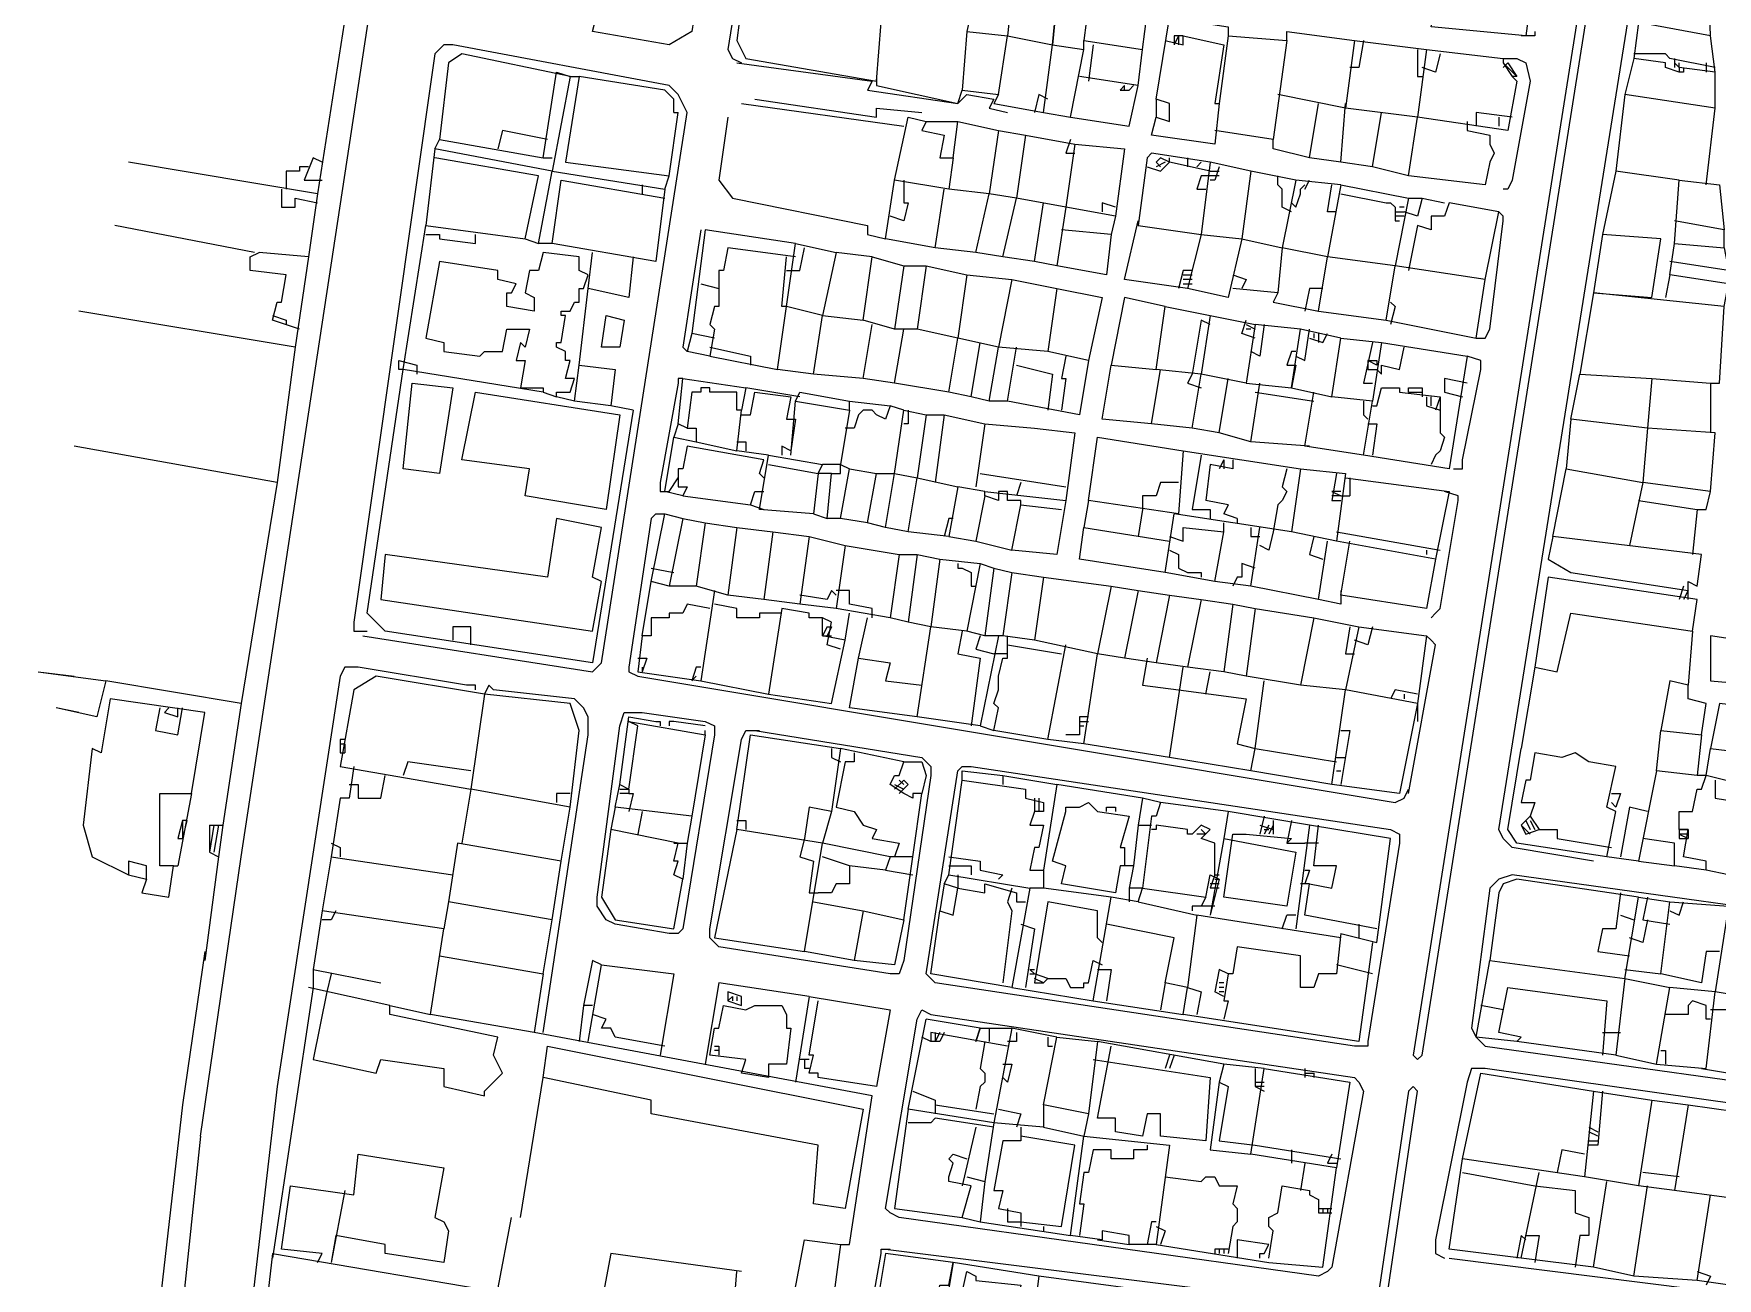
# Model space of a CAD drawing. Extents: x 636135 to 636995, y 811025 to 813508.
# Drawn here: x 636226 to 636599.5, y 812630.5 to 812906.5 of the extents above; entities that cross this region are included whole.
import ezdxf

# ---------------------------------------------------------------- set-up
doc = ezdxf.new("R2010")
doc.units = 0
for name, color, linetype in [('BLOCK', 7, 'CONTINUOUS'), ('BUILD', 3, 'CONTINUOUS'), ('ROADFAC', 4, 'CONTINUOUS')]:
    doc.layers.add(name, color=color, linetype=linetype)

msp = doc.modelspace()

# ---------------------------------------------------------------- linework, layer by layer
at = {"layer": 'BLOCK'}
for points in [[(636551, 812730), (636587, 812955)], [(636383, 812922), (636380, 812903)], [(636559, 812907), (636559, 812906), (636556, 812906)], [(636315, 812902), (636297, 812776)], [(636319, 812904), (636317, 812904), (636315, 812902)], [(636367, 812895), (636319, 812904)], [(636380, 812903), (636381, 812901), (636383, 812900)], [(636552, 812901), (636555, 812901)], [(636555, 812901), (636557, 812900), (636558, 812896)], [(636382, 812900), (636412, 812896), (636411, 812894), (636431, 812891)], [(636371, 812889), (636369, 812893), (636367, 812895)], [(636431, 812891), (636431, 812891), (636433, 812893)], [(636433, 812893), (636439, 812892), (636438, 812890), (636442, 812889)], [(636558, 812896), (636554, 812874)], [(636386, 812892), (636413, 812888), (636413, 812890), (636423, 812889)], [(636352, 812767), (636371, 812889)], [(636554, 812874), (636553, 812872), (636552, 812872)], [(636552, 812865), (636552, 812866), (636551, 812867)], [(636374, 812863), (636370, 812837)], [(636549, 812841), (636552, 812865)], [(636546, 812839), (636548, 812839), (636549, 812841)], [(636370, 812837), (636370, 812837), (636371, 812836)], [(636547, 812832), (636547, 812834), (636544, 812835)], [(636370, 812830), (636369, 812830), (636369, 812829)], [(636543, 812812), (636547, 812832)], [(636369, 812829), (636365, 812807)], [(636541, 812810), (636543, 812810), (636543, 812812)], [(636365, 812807), (636365, 812805), (636367, 812805)], [(636367, 812805), (636369, 812808)], [(636542, 812803), (636542, 812804), (636539, 812805)], [(636363, 812799), (636364, 812800), (636366, 812800)], [(636538, 812779), (636542, 812803)], [(636363, 812799), (636358, 812766)], [(636536, 812777), (636537, 812778), (636538, 812779)], [(636297, 812776), (636297, 812774), (636300, 812774)], [(636299, 812773), (636350, 812765)], [(636531, 812738), (636537, 812771)], [(636537, 812771), (636536, 812772), (636535, 812773)], [(636298, 812766), (636295, 812766), (636294, 812764)], [(636322, 812762), (636298, 812766)], [(636350, 812765), (636351, 812766), (636352, 812767)], [(636358, 812766), (636358, 812765), (636360, 812764)], [(636294, 812764), (636280, 812673), (636267, 812561)], [(636360, 812764), (636528, 812736)], [(636324, 812761), (636324, 812762), (636322, 812762)], [(636328, 812761), (636327, 812762), (636326, 812760)], [(636346, 812759), (636328, 812761)], [(636348, 812757), (636347, 812758), (636346, 812759)], [(636349, 812755), (636348, 812757)], [(636349, 812751), (636349, 812753), (636349, 812755)], [(636356, 812753), (636357, 812756), (636361, 812756)], [(636361, 812756), (636375, 812754)], [(636339, 812685), (636349, 812751)], [(636351, 812715), (636356, 812753)], [(636377, 812751), (636370, 812708)], [(636375, 812754), (636377, 812753), (636377, 812751)], [(636383, 812750), (636384, 812752), (636387, 812752)], [(636386, 812752), (636423, 812746)], [(636376, 812708), (636383, 812750)], [(636423, 812746), (636425, 812744), (636425, 812742)], [(636431, 812743), (636432, 812744), (636434, 812744)], [(636434, 812744), (636527, 812730)], [(636425, 812742), (636419, 812701)], [(636424, 812698), (636431, 812743)], [(636528, 812736), (636530, 812737), (636531, 812739)], [(636527, 812730), (636529, 812729), (636529, 812727)], [(636554, 812726), (636552, 812728), (636551, 812730)], [(636529, 812727), (636522, 812683)], [(636572, 812723), (636554, 812726)], [(636554, 812720), (636551, 812719), (636549, 812717)], [(636640, 812708), (636554, 812720)], [(636351, 812713), (636351, 812714), (636351, 812715)], [(636549, 812717), (636545, 812686)], [(636353, 812710), (636351, 812713)], [(636355, 812709), (636355, 812709), (636353, 812710)], [(636367, 812707), (636355, 812709)], [(636370, 812708), (636369, 812707), (636367, 812707)], [(636378, 812704), (636376, 812706), (636376, 812708)], [(636416, 812698), (636378, 812704)], [(636419, 812701), (636418, 812698), (636416, 812698)], [(636426, 812696), (636425, 812697), (636424, 812698)], [(636519, 812682), (636426, 812696)], [(636415, 812646), (636422, 812688)], [(636422, 812688), (636423, 812690), (636425, 812689)], [(636425, 812689), (636519, 812675)], [(636545, 812686), (636546, 812684), (636548, 812682)], [(636522, 812683), (636522, 812682), (636519, 812682)], [(636548, 812682), (636634, 812670)], [(636548, 812677), (636545, 812677), (636544, 812674)], [(636633, 812665), (636548, 812677)], [(636519, 812675), (636520, 812674), (636521, 812672)], [(636544, 812674), (636537, 812639)], [(636521, 812672), (636514, 812633)], [(636418, 812644), (636416, 812645), (636415, 812646)], [(636511, 812631), (636418, 812644)], [(636537, 812639), (636537, 812636), (636539, 812635)], [(636406, 812591), (636414, 812636)], [(636414, 812636), (636414, 812637), (636416, 812637)], [(636415, 812637), (636511, 812625)], [(636514, 812633), (636513, 812632), (636511, 812631)], [(636540, 812635), (636627, 812624)]]:
    msp.add_lwpolyline(points, dxfattribs=at)
at = {"layer": 'BUILD'}
for points in [[(636598, 812906), (636597, 812934), (636595, 812934), (636595, 812935), (636593, 812935), (636593, 812936), (636592, 812937), (636591, 812939), (636589, 812939), (636589, 812937), (636588, 812935), (636587, 812935), (636582, 812909)], [(636375, 812926), (636372, 812907), (636367, 812904), (636350, 812907), (636351, 812911), (636350, 812911), (636353, 812929)], [(636539, 812924), (636559, 812921), (636557, 812906), (636536, 812908), (636539, 812924)], [(636296, 812916), (636289, 812871), (636247, 812878)], [(636443, 812915), (636435, 812916), (636433, 812907), (636442, 812906)], [(636383, 812913), (636382, 812905), (636384, 812901), (636413, 812896), (636414, 812909)], [(636452, 812904), (636453, 812914), (636443, 812915), (636442, 812906), (636452, 812904)], [(636460, 812913), (636453, 812914), (636452, 812904), (636459, 812903), (636459, 812905)], [(636473, 812911), (636460, 812913), (636459, 812905), (636472, 812903), (636473, 812911)], [(636475, 812892), (636478, 812910)], [(636478, 812910), (636491, 812908), (636491, 812906)], [(636599, 812898), (636598, 812906), (636582, 812909), (636581, 812901)], [(636433, 812907), (636432, 812894), (636440, 812893), (636442, 812906)], [(636477, 812905), (636481, 812904), (636481, 812906), (636490, 812904), (636488, 812891), (636489, 812891), (636488, 812882), (636474, 812884), (636475, 812888), (636478, 812887), (636478, 812891), (636475, 812892)], [(636481, 812906), (636479, 812906), (636479, 812904)], [(636480, 812906), (636479, 812904)], [(636480, 812906), (636480, 812904)], [(636491, 812906), (636504, 812905), (636501, 812883), (636488, 812885)], [(636491, 812906), (636489, 812891)], [(636504, 812905), (636504, 812907), (636519, 812905), (636517, 812890), (636502, 812893)], [(636519, 812905), (636535, 812903), (636533, 812888), (636517, 812890)], [(636521, 812905), (636520, 812899), (636518, 812899)], [(636345, 812897), (636321, 812902), (636318, 812900), (636316, 812883), (636339, 812879), (636342, 812898)], [(636440, 812893), (636439, 812891), (636450, 812889), (636452, 812904)], [(636450, 812889), (636456, 812888), (636459, 812903)], [(636461, 812904), (636460, 812896)], [(636471, 812895), (636472, 812903)], [(636535, 812903), (636552, 812901), (636552, 812900), (636554, 812897), (636555, 812896), (636553, 812885), (636533, 812888)], [(636533, 812903), (636533, 812897), (636534, 812897)], [(636538, 812902), (636537, 812898), (636534, 812899)], [(636599, 812890), (636599, 812898), (636591, 812899), (636591, 812898), (636588, 812899), (636588, 812900), (636581, 812901), (636579, 812893)], [(636599, 812899), (636589, 812901), (636588, 812902), (636581, 812902)], [(636590, 812901), (636590, 812900), (636591, 812899), (636591, 812900)], [(636590, 812901), (636590, 812899)], [(636342, 812898), (636345, 812897), (636341, 812876), (636315, 812881), (636316, 812883)], [(636366, 812894), (636347, 812897), (636344, 812878), (636367, 812875), (636369, 812889)], [(636345, 812897), (636347, 812897)], [(636413, 812897), (636413, 812895), (636431, 812891), (636432, 812894)], [(636456, 812888), (636469, 812886), (636471, 812895), (636458, 812897)], [(636552, 812899), (636553, 812900), (636555, 812897), (636554, 812897)], [(636552, 812900), (636555, 812897)], [(636592, 812899), (636592, 812898), (636591, 812898)], [(636591, 812899), (636591, 812898)], [(636597, 812900), (636597, 812898)], [(636368, 812889), (636368, 812892), (636366, 812894)], [(636451, 812892), (636449, 812893), (636448, 812889)], [(636468, 812895), (636467, 812894), (636469, 812894), (636470, 812895)], [(636468, 812894), (636468, 812895)], [(636597, 812873), (636599, 812890), (636579, 812893), (636577, 812876)], [(636383, 812891), (636419, 812886)], [(636475, 812892), (636475, 812888)], [(636516, 812878), (636509, 812879), (636511, 812891)], [(636523, 812877), (636516, 812878), (636517, 812891)], [(636368, 812889), (636369, 812889)], [(636380, 812888), (636378, 812874), (636381, 812870), (636411, 812864), (636411, 812862), (636415, 812861)], [(636429, 812872), (636417, 812874), (636420, 812888), (636424, 812887), (636423, 812885), (636428, 812884), (636427, 812879), (636430, 812879), (636429, 812872)], [(636424, 812887), (636431, 812887)], [(636430, 812879), (636431, 812887), (636440, 812885), (636438, 812871), (636429, 812872)], [(636531, 812875), (636523, 812877), (636525, 812889)], [(636549, 812878), (636548, 812873), (636531, 812875), (636533, 812888)], [(636544, 812887), (636544, 812885), (636549, 812884), (636549, 812882)], [(636554, 812888), (636546, 812889), (636546, 812886)], [(636551, 812888), (636551, 812886)], [(636340, 812883), (636330, 812885), (636329, 812881)], [(636440, 812885), (636446, 812884), (636444, 812870), (636438, 812871)], [(636446, 812884), (636457, 812882), (636455, 812868), (636444, 812870)], [(636456, 812883), (636455, 812880), (636457, 812880)], [(636457, 812882), (636468, 812881), (636466, 812866), (636455, 812868)], [(636509, 812879), (636501, 812881), (636501, 812883)], [(636549, 812882), (636550, 812880), (636549, 812878)], [(636290, 812878), (636288, 812879), (636286, 812874), (636290, 812874)], [(636315, 812881), (636313, 812864), (636335, 812861), (636338, 812875), (636315, 812879)], [(636339, 812879), (636341, 812879)], [(636487, 812878), (636474, 812880), (636473, 812879), (636471, 812864)], [(636473, 812877), (636476, 812876), (636478, 812878), (636476, 812879), (636475, 812878), (636476, 812877)], [(636477, 812878), (636475, 812877)], [(636487, 812876), (636478, 812878), (636478, 812879)], [(636482, 812879), (636482, 812877)], [(636485, 812878), (636484, 812877)], [(636496, 812876), (636487, 812878), (636485, 812862)], [(636287, 812877), (636285, 812877), (636285, 812876), (636282, 812876), (636282, 812872)], [(636338, 812860), (636341, 812876)], [(636341, 812876), (636366, 812872), (636367, 812875)], [(636487, 812875), (636485, 812875), (636484, 812872), (636486, 812872)], [(636489, 812877), (636488, 812874), (636487, 812874)], [(636487, 812876), (636489, 812876)], [(636489, 812875), (636487, 812875)], [(636506, 812874), (636496, 812876), (636494, 812861)], [(636505, 812867), (636503, 812868), (636503, 812872), (636502, 812873), (636502, 812875)], [(636590, 812860), (636591, 812874), (636577, 812876), (636574, 812862)], [(636281, 812872), (636281, 812868), (636284, 812868), (636284, 812870), (636289, 812869)], [(636289, 812871), (636287, 812857)], [(636366, 812872), (636364, 812856), (636341, 812860), (636343, 812874), (636366, 812870)], [(636361, 812873), (636361, 812871)], [(636426, 812859), (636415, 812861), (636417, 812874)], [(636419, 812874), (636419, 812869), (636420, 812869), (636419, 812865), (636416, 812866)], [(636435, 812858), (636426, 812859), (636428, 812872)], [(636441, 812857), (636435, 812858), (636438, 812871)], [(636516, 812873), (636506, 812874), (636503, 812859)], [(636505, 812869), (636506, 812868), (636507, 812871)], [(636507, 812871), (636507, 812872), (636508, 812873)], [(636508, 812872), (636509, 812874)], [(636515, 812867), (636513, 812867), (636514, 812873)], [(636516, 812873), (636513, 812857)], [(636516, 812873), (636531, 812870)], [(636516, 812871), (636526, 812869)], [(636591, 812874), (636600, 812873), (636601, 812863)], [(636448, 812856), (636441, 812857), (636444, 812870)], [(636455, 812868), (636453, 812855), (636448, 812856), (636450, 812869)], [(636466, 812868), (636463, 812869), (636463, 812867)], [(636526, 812869), (636527, 812869), (636528, 812868)], [(636531, 812870), (636528, 812855)], [(636528, 812868), (636528, 812865), (636529, 812865)], [(636528, 812867), (636530, 812867)], [(636530, 812868), (636529, 812868)], [(636531, 812870), (636534, 812870), (636533, 812866), (636530, 812867)], [(636548, 812852), (636551, 812867), (636540, 812869), (636539, 812866), (636536, 812866), (636536, 812863), (636533, 812864), (636531, 812854)], [(636534, 812870), (636539, 812869)], [(636275, 812858), (636244, 812864)], [(636339, 812827), (636308, 812832), (636313, 812864)], [(636395, 812860), (636375, 812863), (636372, 812840)], [(636466, 812866), (636465, 812862), (636454, 812863)], [(636471, 812864), (636485, 812862), (636482, 812850), (636468, 812852), (636471, 812865)], [(636530, 812866), (636528, 812866)], [(636601, 812859), (636601, 812863), (636590, 812865)], [(636313, 812862), (636316, 812862), (636316, 812861), (636324, 812860), (636324, 812862)], [(636335, 812861), (636338, 812860)], [(636341, 812860), (636338, 812860)], [(636395, 812860), (636404, 812858), (636401, 812844), (636393, 812846), (636395, 812860)], [(636465, 812862), (636464, 812853), (636453, 812855)], [(636485, 812862), (636494, 812861), (636491, 812848), (636482, 812850)], [(636494, 812861), (636503, 812859)], [(636587, 812861), (636574, 812862), (636572, 812849), (636585, 812848), (636587, 812861)], [(636589, 812853), (636590, 812860), (636601, 812859), (636602, 812854), (636589, 812856)], [(636287, 812857), (636284, 812837), (636236, 812845)], [(636274, 812854), (636274, 812857), (636276, 812858)], [(636287, 812857), (636276, 812858)], [(636342, 812826), (636342, 812827), (636345, 812827), (636346, 812830), (636344, 812830), (636345, 812834), (636344, 812834), (636344, 812836), (636342, 812837), (636342, 812838), (636343, 812838), (636344, 812844), (636343, 812844), (636343, 812845), (636345, 812845), (636346, 812847), (636347, 812847), (636347, 812850), (636348, 812850), (636349, 812853), (636347, 812854), (636347, 812857), (636339, 812858), (636338, 812854), (636336, 812854), (636335, 812849), (636337, 812848), (636337, 812845), (636331, 812846), (636331, 812849), (636332, 812849), (636333, 812851), (636329, 812852), (636329, 812854), (636316, 812856), (636313, 812839), (636317, 812838), (636317, 812836), (636325, 812835), (636326, 812836), (636330, 812836), (636331, 812841), (636336, 812841), (636335, 812837), (636334, 812838), (636333, 812834), (636335, 812834), (636334, 812828), (636339, 812828), (636339, 812827), (636342, 812826)], [(636359, 812857), (636358, 812848), (636349, 812850), (636350, 812858)], [(636395, 812857), (636380, 812859), (636379, 812854), (636378, 812854), (636378, 812850), (636378, 812849), (636378, 812846), (636377, 812846), (636376, 812842), (636377, 812841), (636376, 812835), (636391, 812832), (636393, 812846), (636392, 812846), (636393, 812857)], [(636394, 812854), (636396, 812854), (636397, 812859)], [(636401, 812844), (636410, 812843), (636412, 812857), (636404, 812858)], [(636412, 812857), (636419, 812855), (636417, 812841), (636410, 812843)], [(636503, 812859), (636502, 812849), (636492, 812850)], [(636502, 812849), (636501, 812847), (636511, 812845), (636513, 812857), (636503, 812859)], [(636511, 812845), (636526, 812843), (636528, 812855), (636513, 812857)], [(636285, 812841), (636279, 812843), (636280, 812847), (636281, 812847), (636282, 812853), (636274, 812854)], [(636393, 812854), (636394, 812854)], [(636419, 812855), (636424, 812855), (636422, 812841), (636417, 812841)], [(636424, 812855), (636433, 812853), (636431, 812839), (636422, 812841)], [(636433, 812853), (636443, 812852), (636440, 812837), (636431, 812839)], [(636443, 812852), (636453, 812850), (636451, 812836), (636440, 812837)], [(636483, 812854), (636481, 812854), (636480, 812850)], [(636481, 812853), (636483, 812853)], [(636483, 812852), (636481, 812852)], [(636492, 812853), (636495, 812852), (636494, 812850)], [(636526, 812843), (636546, 812839), (636548, 812852), (636528, 812855)], [(636601, 812846), (636602, 812851), (636589, 812853), (636588, 812848)], [(636347, 812833), (636349, 812850)], [(636374, 812851), (636378, 812850)], [(636453, 812850), (636463, 812848), (636460, 812834), (636451, 812836)], [(636481, 812851), (636483, 812851)], [(636512, 812850), (636509, 812850), (636508, 812845)], [(636598, 812829), (636600, 812829), (636601, 812846), (636572, 812849), (636569, 812831)], [(636477, 812846), (636468, 812848), (636465, 812833), (636475, 812832), (636477, 812846)], [(636477, 812846), (636487, 812844), (636485, 812831), (636475, 812832)], [(636527, 812847), (636528, 812846), (636527, 812842)], [(636279, 812844), (636282, 812843), (636282, 812842)], [(636353, 812844), (636357, 812843), (636356, 812837), (636352, 812837), (636353, 812844)], [(636410, 812830), (636399, 812831), (636401, 812844)], [(636417, 812829), (636410, 812830), (636412, 812842)], [(636429, 812827), (636417, 812829), (636419, 812841)], [(636487, 812842), (636485, 812843), (636483, 812831)], [(636487, 812844), (636497, 812842), (636495, 812829), (636485, 812831)], [(636497, 812839), (636494, 812840), (636495, 812843)], [(636495, 812829), (636505, 812828), (636507, 812841), (636497, 812842)], [(636495, 812842), (636497, 812841)], [(636496, 812841), (636495, 812841)], [(636499, 812842), (636498, 812835), (636496, 812836)], [(636506, 812833), (636505, 812828), (636514, 812826), (636516, 812839), (636507, 812841)], [(636506, 812835), (636508, 812834), (636509, 812841)], [(636284, 812837), (636280, 812807), (636235, 812815)], [(636372, 812840), (636371, 812836)], [(636377, 812839), (636372, 812840)], [(636376, 812837), (636385, 812835), (636385, 812833)], [(636434, 812826), (636429, 812827), (636431, 812839)], [(636438, 812825), (636434, 812826), (636436, 812838)], [(636442, 812825), (636438, 812825), (636440, 812837)], [(636460, 812834), (636458, 812822), (636442, 812825), (636444, 812837)], [(636509, 812839), (636512, 812838), (636513, 812840)], [(636510, 812840), (636510, 812839)], [(636511, 812840), (636511, 812838)], [(636516, 812839), (636525, 812838), (636523, 812825), (636514, 812826)], [(636525, 812838), (636544, 812835), (636540, 812810), (636521, 812813), (636523, 812825)], [(636523, 812838), (636521, 812829), (636523, 812829)], [(636524, 812832), (636525, 812831), (636525, 812833), (636529, 812832), (636530, 812837)], [(636308, 812832), (636307, 812832), (636307, 812834), (636311, 812833), (636311, 812831)], [(636376, 812835), (636371, 812836)], [(636455, 812835), (636454, 812830), (636455, 812830), (636454, 812823)], [(636506, 812836), (636505, 812836), (636504, 812833), (636506, 812833)], [(636522, 812834), (636524, 812834), (636524, 812833), (636522, 812834), (636522, 812832), (636524, 812832)], [(636359, 812823), (636350, 812767), (636304, 812774), (636300, 812778), (636308, 812832)], [(636346, 812825), (636347, 812833), (636355, 812832), (636354, 812824), (636346, 812825)], [(636369, 812820), (636370, 812830), (636384, 812828), (636383, 812823)], [(636399, 812831), (636391, 812832)], [(636444, 812833), (636452, 812831), (636451, 812823)], [(636474, 812820), (636463, 812821), (636465, 812833)], [(636483, 812819), (636474, 812820), (636476, 812832)], [(636483, 812831), (636482, 812829), (636485, 812828)], [(636489, 812818), (636483, 812819), (636485, 812831)], [(636496, 812816), (636489, 812818), (636491, 812830)], [(636544, 812829), (636539, 812830), (636539, 812827), (636543, 812826)], [(636567, 812821), (636569, 812831), (636585, 812830), (636584, 812819)], [(636585, 812830), (636598, 812829), (636598, 812818)], [(636310, 812829), (636319, 812828), (636316, 812809), (636308, 812810), (636310, 812829)], [(636324, 812827), (636356, 812822), (636353, 812801), (636335, 812804), (636336, 812810), (636321, 812812), (636324, 812827)], [(636346, 812825), (636342, 812826)], [(636382, 812814), (636383, 812823), (636382, 812823), (636382, 812827), (636376, 812827), (636376, 812828), (636374, 812828), (636374, 812827), (636372, 812827), (636371, 812819), (636373, 812819), (636373, 812816), (636382, 812814)], [(636383, 812822), (636385, 812822), (636386, 812827), (636394, 812826), (636393, 812821), (636395, 812821), (636394, 812814), (636392, 812815), (636392, 812813)], [(636396, 812826), (636384, 812828)], [(636395, 812825), (636396, 812827)], [(636396, 812827), (636407, 812825)], [(636509, 812815), (636496, 812816), (636498, 812829)], [(636497, 812827), (636510, 812825)], [(636521, 812813), (636508, 812815), (636510, 812827)], [(636523, 812824), (636524, 812824), (636525, 812828), (636529, 812828), (636529, 812827), (636538, 812826), (636538, 812823), (636538, 812823), (636538, 812818), (636539, 812817), (636538, 812814), (636537, 812813), (636536, 812811)], [(636531, 812827), (636531, 812828), (636534, 812828), (636534, 812826)], [(636531, 812827), (636534, 812827)], [(636535, 812826), (636535, 812824), (636538, 812823)], [(636536, 812824), (636536, 812826)], [(636538, 812826), (636537, 812823)], [(636359, 812823), (636354, 812824)], [(636394, 812813), (636395, 812825), (636407, 812823), (636405, 812811)], [(636417, 812809), (636419, 812823), (636416, 812824), (636415, 812821), (636413, 812822), (636412, 812823), (636410, 812823), (636409, 812822), (636408, 812819), (636406, 812819)], [(636407, 812825), (636416, 812824)], [(636407, 812823), (636407, 812825)], [(636419, 812823), (636424, 812822), (636422, 812808)], [(636420, 812823), (636420, 812820), (636419, 812820)], [(636424, 812822), (636428, 812822), (636426, 812807)], [(636428, 812822), (636437, 812820), (636435, 812806)], [(636521, 812825), (636521, 812822), (636522, 812821)], [(636369, 812820), (636368, 812817)], [(636371, 812819), (636369, 812820)], [(636437, 812820), (636448, 812819), (636457, 812818), (636455, 812803)], [(636522, 812820), (636524, 812820), (636523, 812813)], [(636584, 812819), (636567, 812821), (636566, 812810)], [(636598, 812805), (636599, 812818), (636584, 812819), (636583, 812807)], [(636366, 812805), (636368, 812817)], [(636368, 812817), (636373, 812816)], [(636388, 812808), (636387, 812809), (636388, 812812), (636371, 812815), (636370, 812810), (636369, 812810), (636369, 812806), (636371, 812806), (636370, 812804), (636385, 812802), (636386, 812805), (636388, 812805)], [(636382, 812816), (636384, 812816)], [(636384, 812816), (636384, 812814)], [(636481, 812814), (636480, 812800), (636460, 812803), (636462, 812817), (636481, 812814)], [(636389, 812813), (636382, 812814)], [(636399, 812800), (636387, 812801), (636389, 812813), (636401, 812811)], [(636389, 812811), (636400, 812809)], [(636400, 812809), (636401, 812811)], [(636405, 812811), (636401, 812811)], [(636405, 812799), (636402, 812799), (636403, 812809), (636405, 812809), (636405, 812811), (636407, 812810)], [(636481, 812814), (636507, 812810), (636505, 812796), (636479, 812800)], [(636485, 812813), (636483, 812801), (636487, 812801), (636487, 812799)], [(636487, 812811), (636486, 812803)], [(636492, 812810), (636487, 812811)], [(636490, 812812), (636489, 812810)], [(636490, 812812), (636490, 812810)], [(636492, 812812), (636492, 812810)], [(636280, 812807), (636272, 812758)], [(636403, 812809), (636400, 812809), (636399, 812800), (636402, 812799)], [(636411, 812798), (636405, 812799), (636407, 812810), (636413, 812809)], [(636415, 812797), (636411, 812798), (636413, 812809), (636417, 812809)], [(636420, 812796), (636415, 812797), (636417, 812809), (636422, 812808)], [(636429, 812795), (636420, 812796), (636422, 812808), (636431, 812806)], [(636436, 812809), (636455, 812806)], [(636445, 812807), (636444, 812804)], [(636480, 812807), (636476, 812807), (636475, 812804), (636472, 812804), (636472, 812801)], [(636504, 812810), (636503, 812806), (636504, 812805), (636503, 812803), (636502, 812802), (636501, 812796)], [(636507, 812810), (636517, 812809), (636515, 812794), (636505, 812796)], [(636515, 812809), (636514, 812803), (636516, 812803)], [(636517, 812808), (636540, 812805), (636537, 812790), (636515, 812794)], [(636518, 812808), (636518, 812804)], [(636563, 812795), (636566, 812810), (636583, 812807), (636580, 812793)], [(636595, 812801), (636597, 812801), (636598, 812805), (636583, 812807)], [(636370, 812804), (636366, 812805)], [(636437, 812804), (636437, 812805), (636431, 812806), (636429, 812795), (636435, 812794)], [(636445, 812802), (636445, 812803), (636442, 812803), (636442, 812805), (636440, 812805), (636440, 812803), (636437, 812804), (636435, 812794), (636443, 812792)], [(636437, 812805), (636455, 812803)], [(636516, 812805), (636514, 812805)], [(636514, 812805), (636516, 812804)], [(636516, 812804), (636514, 812804)], [(636516, 812804), (636518, 812804)], [(636366, 812800), (636370, 812799), (636367, 812784), (636363, 812785), (636366, 812800)], [(636385, 812802), (636388, 812801)], [(636455, 812803), (636453, 812791), (636443, 812792), (636445, 812802), (636454, 812801)], [(636460, 812803), (636459, 812797)], [(636472, 812801), (636471, 812795)], [(636488, 812785), (636477, 812787), (636479, 812800)], [(636491, 812802), (636486, 812803)], [(636491, 812802), (636490, 812800)], [(636493, 812799), (636490, 812800)], [(636582, 812803), (636595, 812801), (636594, 812791)], [(636342, 812799), (636340, 812786), (636304, 812791), (636303, 812781), (636350, 812774), (636352, 812785), (636350, 812786), (636352, 812797), (636342, 812799)], [(636370, 812799), (636375, 812798), (636373, 812784), (636367, 812784)], [(636375, 812798), (636382, 812797), (636380, 812782), (636373, 812784)], [(636382, 812797), (636390, 812796), (636388, 812781), (636380, 812782)], [(636390, 812796), (636398, 812795), (636396, 812780), (636388, 812781)], [(636430, 812799), (636429, 812799), (636428, 812795)], [(636477, 812787), (636458, 812790), (636459, 812797), (636478, 812794)], [(636478, 812795), (636481, 812794), (636481, 812797), (636490, 812796)], [(636496, 812784), (636488, 812785), (636490, 812796), (636490, 812796), (636490, 812798)], [(636493, 812799), (636493, 812798)], [(636496, 812797), (636496, 812795), (636498, 812795)], [(636511, 812781), (636496, 812784), (636498, 812797)], [(636501, 812796), (636500, 812792), (636498, 812793)], [(636515, 812796), (636538, 812792)], [(636398, 812795), (636406, 812793), (636404, 812779), (636396, 812780)], [(636406, 812793), (636418, 812791), (636416, 812777), (636404, 812779)], [(636510, 812795), (636509, 812791), (636512, 812790)], [(636516, 812783), (636516, 812780), (636511, 812781), (636513, 812794)], [(636537, 812790), (636535, 812779), (636516, 812782), (636518, 812794)], [(636593, 812781), (636593, 812785), (636595, 812784), (636596, 812791), (636563, 812795), (636562, 812790), (636567, 812787), (636593, 812783)], [(636418, 812791), (636422, 812791), (636420, 812776), (636416, 812777)], [(636422, 812791), (636427, 812790), (636425, 812775), (636420, 812776)], [(636427, 812790), (636436, 812789), (636433, 812774), (636425, 812775)], [(636431, 812789), (636431, 812788), (636432, 812788)], [(636436, 812789), (636439, 812788), (636437, 812773), (636433, 812774)], [(636478, 812792), (636480, 812791), (636480, 812790)], [(636480, 812790), (636480, 812788), (636482, 812787)], [(636497, 812788), (636494, 812789), (636494, 812786), (636493, 812786), (636492, 812784)], [(636535, 812792), (636535, 812791)], [(636361, 812773), (636363, 812785)], [(636363, 812788), (636368, 812787)], [(636432, 812788), (636434, 812787), (636434, 812786)], [(636434, 812786), (636434, 812784), (636435, 812784)], [(636439, 812788), (636443, 812787), (636441, 812773), (636437, 812773)], [(636443, 812787), (636450, 812786), (636448, 812772), (636441, 812773)], [(636450, 812786), (636465, 812784), (636462, 812769), (636448, 812772)], [(636482, 812787), (636485, 812787), (636485, 812786)], [(636595, 812781), (636562, 812786), (636559, 812766), (636564, 812765), (636567, 812778), (636594, 812774), (636595, 812781)], [(636377, 812783), (636374, 812763), (636389, 812760)], [(636404, 812782), (636403, 812783), (636402, 812781), (636396, 812782)], [(636412, 812777), (636412, 812779), (636407, 812780), (636407, 812783), (636404, 812783)], [(636465, 812784), (636471, 812783), (636468, 812768), (636462, 812769)], [(636471, 812783), (636478, 812782), (636475, 812767), (636468, 812768)], [(636478, 812782), (636485, 812781), (636482, 812766), (636475, 812767)], [(636485, 812781), (636492, 812780), (636490, 812765), (636482, 812766)], [(636592, 812784), (636591, 812781)], [(636593, 812783), (636592, 812781)], [(636376, 812779), (636371, 812780), (636370, 812778), (636367, 812778), (636367, 812777), (636363, 812777), (636363, 812773), (636361, 812773), (636360, 812765), (636374, 812763)], [(636392, 812778), (636387, 812778), (636387, 812777), (636382, 812777), (636382, 812779), (636377, 812780)], [(636403, 812758), (636406, 812772), (636401, 812773), (636401, 812777), (636398, 812777), (636398, 812778), (636392, 812779), (636389, 812760), (636403, 812758)], [(636406, 812772), (636407, 812778)], [(636492, 812780), (636497, 812779), (636495, 812764), (636490, 812765)], [(636497, 812779), (636510, 812777), (636507, 812762), (636495, 812764)], [(636323, 812771), (636323, 812775), (636319, 812775), (636319, 812772)], [(636405, 812770), (636402, 812771), (636403, 812776), (636401, 812777)], [(636402, 812775), (636401, 812773)], [(636403, 812775), (636402, 812773)], [(636402, 812775), (636403, 812775)], [(636409, 812768), (636411, 812777)], [(636436, 812753), (636422, 812755), (636425, 812775)], [(636432, 812774), (636431, 812769), (636436, 812768), (636434, 812753)], [(636510, 812777), (636520, 812775), (636517, 812761), (636507, 812762)], [(636520, 812775), (636535, 812773), (636533, 812758), (636517, 812761)], [(636518, 812775), (636517, 812769), (636519, 812769)], [(636523, 812775), (636522, 812771)], [(636594, 812774), (636593, 812762)], [(636401, 812773), (636403, 812773)], [(636436, 812773), (636435, 812770), (636439, 812769)], [(636440, 812773), (636436, 812753)], [(636451, 812750), (636439, 812752), (636440, 812757), (636439, 812758), (636440, 812761), (636440, 812764), (636441, 812768), (636442, 812768), (636442, 812773)], [(636440, 812773), (636440, 812773)], [(636442, 812771), (636454, 812769)], [(636459, 812749), (636451, 812750), (636455, 812771)], [(636522, 812771), (636519, 812772)], [(636611, 812771), (636598, 812773), (636598, 812763), (636609, 812762)], [(636360, 812768), (636362, 812768)], [(636362, 812768), (636361, 812765)], [(636361, 812766), (636361, 812765)], [(636373, 812766), (636372, 812763)], [(636374, 812766), (636373, 812766)], [(636422, 812755), (636407, 812757), (636409, 812768), (636416, 812767), (636415, 812763), (636423, 812762)], [(636442, 812769), (636439, 812769)], [(636478, 812746), (636459, 812749), (636462, 812769)], [(636473, 812768), (636472, 812762), (636480, 812761)], [(636496, 812743), (636478, 812746), (636481, 812766)], [(636559, 812766), (636556, 812748)], [(636227, 812765), (636235, 812764)], [(636227, 812765), (636242, 812763), (636240, 812755), (636231, 812757)], [(636272, 812758), (636242, 812763)], [(636326, 812760), (636302, 812764), (636297, 812761), (636294, 812744), (636323, 812739)], [(636373, 812764), (636372, 812763)], [(636486, 812760), (636487, 812765)], [(636497, 812748), (636499, 812763)], [(636597, 812758), (636593, 812759), (636593, 812762), (636589, 812763), (636587, 812752), (636596, 812751), (636597, 812758)], [(636264, 812756), (636243, 812759), (636241, 812747), (636239, 812748), (636237, 812731)], [(636345, 812735), (636347, 812752), (636345, 812758), (636326, 812760), (636323, 812739)], [(636480, 812761), (636495, 812759), (636493, 812749), (636497, 812748)], [(636533, 812758), (636529, 812738), (636514, 812740), (636517, 812761)], [(636533, 812760), (636528, 812761), (636527, 812759)], [(636530, 812760), (636530, 812759)], [(636236, 812756), (636231, 812757)], [(636247, 812720), (636251, 812719), (636250, 812716), (636256, 812715), (636257, 812722), (636254, 812722), (636254, 812738), (636261, 812738), (636264, 812756)], [(636254, 812757), (636253, 812752), (636258, 812751), (636259, 812757)], [(636256, 812757), (636255, 812756), (636258, 812755), (636258, 812757)], [(636272, 812758), (636268, 812731)], [(636356, 812740), (636358, 812755), (636364, 812754)], [(636460, 812755), (636458, 812755), (636458, 812751), (636455, 812751)], [(636533, 812758), (636533, 812758)], [(636533, 812758), (636533, 812754)], [(636608, 812757), (636600, 812758), (636598, 812748), (636606, 812747), (636608, 812757)], [(636358, 812754), (636375, 812751), (636372, 812733), (636355, 812735), (636356, 812740), (636358, 812739), (636360, 812753)], [(636360, 812753), (636358, 812754)], [(636364, 812754), (636365, 812754), (636365, 812753)], [(636368, 812754), (636367, 812754), (636367, 812753)], [(636375, 812753), (636368, 812754)], [(636375, 812751), (636375, 812752)], [(636401, 812727), (636382, 812730), (636385, 812751), (636405, 812748), (636403, 812734), (636398, 812735), (636397, 812728)], [(636436, 812753), (636436, 812753)], [(636436, 812753), (636439, 812752)], [(636458, 812754), (636460, 812754)], [(636458, 812753), (636459, 812753)], [(636516, 812752), (636518, 812752), (636516, 812740)], [(636596, 812751), (636595, 812742), (636586, 812743), (636587, 812752)], [(636295, 812750), (636294, 812750), (636294, 812749), (636295, 812749)], [(636294, 812749), (636294, 812747)], [(636295, 812749), (636295, 812747)], [(636403, 812748), (636403, 812746), (636405, 812745)], [(636421, 812724), (636423, 812738), (636421, 812738), (636421, 812737), (636419, 812738), (636416, 812740), (636417, 812742), (636418, 812742), (636419, 812745), (636405, 812748)], [(636514, 812740), (636496, 812743), (636497, 812748), (636515, 812745)], [(636575, 812724), (636555, 812727), (636553, 812730), (636556, 812748)], [(636606, 812747), (636605, 812740), (636597, 812742), (636598, 812748)], [(636297, 812744), (636296, 812737), (636294, 812737), (636292, 812724), (636319, 812720)], [(636294, 812747), (636295, 812747)], [(636323, 812743), (636309, 812745), (636308, 812742)], [(636408, 812747), (636408, 812745), (636406, 812745), (636404, 812735), (636408, 812734)], [(636419, 812745), (636423, 812745), (636424, 812742), (636423, 812738)], [(636515, 812746), (636517, 812746)], [(636565, 812746), (636559, 812747), (636558, 812741), (636557, 812741), (636556, 812736), (636559, 812736), (636558, 812733), (636556, 812731), (636557, 812729), (636560, 812730), (636564, 812730), (636564, 812728), (636576, 812726)], [(636571, 812745), (636568, 812747), (636565, 812746)], [(636582, 812723), (636575, 812724), (636577, 812734), (636575, 812735), (636577, 812744), (636571, 812745)], [(636296, 812740), (636298, 812740), (636298, 812737), (636303, 812737), (636304, 812742)], [(636417, 812739), (636419, 812741), (636420, 812740), (636418, 812738)], [(636417, 812740), (636419, 812739)], [(636418, 812741), (636419, 812740)], [(636429, 812720), (636432, 812741), (636446, 812739), (636446, 812737), (636450, 812736), (636450, 812734), (636448, 812734), (636447, 812731), (636450, 812731), (636449, 812726), (636448, 812726), (636447, 812721), (636450, 812721), (636450, 812717), (636447, 812717)], [(636432, 812741), (636432, 812743), (636441, 812742), (636441, 812740)], [(636441, 812742), (636453, 812740), (636450, 812721)], [(636472, 812737), (636453, 812740)], [(636515, 812743), (636516, 812743)], [(636586, 812743), (636582, 812723), (636590, 812722), (636590, 812727), (636583, 812728)], [(636599, 812741), (636599, 812737), (636605, 812736), (636602, 812720), (636597, 812721), (636597, 812723), (636592, 812724), (636593, 812730), (636591, 812730), (636591, 812734), (636594, 812734), (636595, 812739), (636596, 812739), (636597, 812742), (636595, 812742)], [(636261, 812738), (636258, 812722)], [(636343, 812723), (636345, 812735), (636323, 812739), (636321, 812727)], [(636345, 812738), (636342, 812738), (636342, 812736)], [(636356, 812739), (636358, 812739)], [(636358, 812738), (636356, 812738)], [(636358, 812739), (636358, 812738)], [(636358, 812738), (636359, 812738), (636358, 812734)], [(636448, 812737), (636448, 812734)], [(636449, 812737), (636449, 812734)], [(636458, 812735), (636460, 812736), (636462, 812734)], [(636476, 812736), (636472, 812737), (636471, 812731), (636474, 812731)], [(636476, 812736), (636475, 812733), (636474, 812733), (636472, 812717), (636486, 812715), (636487, 812720), (636489, 812719), (636487, 812711)], [(636491, 812734), (636476, 812736)], [(636576, 812738), (636578, 812738), (636577, 812735), (636576, 812736)], [(636355, 812735), (636354, 812730)], [(636361, 812734), (636360, 812729)], [(636372, 812733), (636371, 812727)], [(636403, 812734), (636401, 812727)], [(636408, 812734), (636410, 812731), (636413, 812730)], [(636470, 812722), (636467, 812722), (636466, 812716), (636454, 812718), (636455, 812722), (636452, 812723), (636455, 812734)], [(636455, 812734), (636455, 812735), (636456, 812735)], [(636456, 812735), (636458, 812735)], [(636462, 812734), (636469, 812733), (636467, 812726), (636468, 812726), (636468, 812722)], [(636464, 812734), (636464, 812735), (636466, 812735), (636466, 812734)], [(636509, 812731), (636491, 812734), (636490, 812728), (636506, 812725), (636504, 812713), (636490, 812715), (636492, 812729), (636495, 812729), (636495, 812729), (636505, 812728), (636504, 812727), (636508, 812727)], [(636499, 812733), (636498, 812729)], [(636558, 812733), (636560, 812730)], [(636584, 812734), (636580, 812735), (636578, 812724)], [(636237, 812731), (636239, 812724), (636247, 812720)], [(636260, 812732), (636259, 812732), (636258, 812728), (636259, 812728)], [(636259, 812732), (636259, 812728)], [(636260, 812732), (636259, 812728)], [(636265, 812731), (636265, 812725), (636267, 812724), (636264, 812701)], [(636265, 812731), (636268, 812731)], [(636266, 812731), (636265, 812725)], [(636267, 812731), (636266, 812725)], [(636267, 812731), (636266, 812725)], [(636268, 812731), (636267, 812724)], [(636354, 812730), (636352, 812715), (636355, 812710), (636368, 812708), (636370, 812719), (636368, 812720), (636369, 812723), (636368, 812723), (636369, 812727), (636354, 812730)], [(636382, 812730), (636377, 812706), (636397, 812703), (636401, 812727)], [(636382, 812732), (636384, 812732), (636384, 812730)], [(636413, 812730), (636412, 812728), (636418, 812727), (636417, 812724)], [(636471, 812731), (636470, 812722)], [(636488, 812720), (636488, 812723), (636488, 812723), (636488, 812727), (636485, 812728), (636487, 812730), (636485, 812731), (636483, 812729), (636482, 812729), (636482, 812730), (636475, 812731), (636475, 812730), (636474, 812730)], [(636486, 812729), (636484, 812729)], [(636485, 812730), (636485, 812730)], [(636485, 812730), (636486, 812729)], [(636498, 812731), (636501, 812730)], [(636500, 812731), (636499, 812729)], [(636499, 812730), (636500, 812730)], [(636501, 812731), (636500, 812729)], [(636501, 812732), (636501, 812729)], [(636505, 812732), (636504, 812727)], [(636524, 812705), (636527, 812728), (636509, 812731), (636506, 812708)], [(636524, 812708), (636508, 812711), (636509, 812718), (636514, 812717), (636515, 812722), (636510, 812722), (636511, 812731)], [(636556, 812731), (636558, 812729)], [(636557, 812732), (636558, 812730)], [(636558, 812732), (636559, 812730)], [(636591, 812730), (636593, 812730), (636593, 812728)], [(636591, 812730), (636591, 812728), (636593, 812728)], [(636593, 812729), (636591, 812729)], [(636591, 812729), (636593, 812728)], [(636292, 812727), (636294, 812726), (636294, 812724)], [(636341, 812710), (636343, 812723), (636320, 812727), (636318, 812714)], [(636368, 812727), (636371, 812727), (636370, 812719)], [(636397, 812728), (636396, 812724), (636399, 812723), (636398, 812716), (636400, 812716)], [(636416, 812724), (636401, 812727)], [(636490, 812728), (636487, 812711)], [(636511, 812727), (636508, 812727)], [(636251, 812719), (636251, 812722), (636247, 812723), (636247, 812720)], [(636257, 812722), (636258, 812722)], [(636292, 812724), (636290, 812712)], [(636419, 812710), (636421, 812724), (636416, 812724), (636415, 812721), (636407, 812722), (636407, 812718), (636404, 812718), (636403, 812716), (636400, 812716)], [(636407, 812722), (636401, 812724)], [(636429, 812724), (636436, 812723), (636436, 812721), (636441, 812720), (636440, 812719)], [(636429, 812722), (636434, 812722), (636434, 812720)], [(636470, 812722), (636469, 812717)], [(636597, 812721), (636590, 812722)], [(636415, 812721), (636421, 812720)], [(636429, 812720), (636447, 812717), (636443, 812695), (636425, 812698), (636427, 812712), (636430, 812711), (636431, 812717), (636428, 812718), (636429, 812720)], [(636428, 812718), (636427, 812712)], [(636431, 812720), (636431, 812717)], [(636431, 812717), (636437, 812716), (636437, 812718), (636444, 812716), (636444, 812714), (636446, 812714)], [(636488, 812720), (636487, 812717)], [(636489, 812718), (636487, 812718)], [(636488, 812720), (636489, 812720)], [(636488, 812719), (636489, 812719)], [(636509, 812718), (636507, 812718)], [(636508, 812721), (636509, 812721), (636508, 812718)], [(636555, 812719), (636552, 812718), (636551, 812716)], [(636582, 812715), (636555, 812719)], [(636339, 812698), (636341, 812710), (636318, 812714), (636317, 812708)], [(636399, 812714), (636410, 812712), (636408, 812701), (636397, 812703)], [(636443, 812717), (636442, 812714), (636443, 812712), (636441, 812696)], [(636443, 812695), (636461, 812692), (636465, 812715)], [(636463, 812705), (636462, 812706), (636462, 812712), (636451, 812714), (636448, 812696), (636450, 812696), (636451, 812697), (636455, 812697), (636456, 812695), (636459, 812695), (636459, 812696), (636460, 812696), (636461, 812701), (636463, 812700)], [(636465, 812715), (636450, 812717)], [(636471, 812714), (636465, 812715)], [(636472, 812717), (636469, 812717)], [(636469, 812717), (636469, 812714)], [(636471, 812714), (636472, 812717)], [(636471, 812714), (636484, 812711), (636482, 812695)], [(636486, 812715), (636485, 812713)], [(636489, 812717), (636487, 812717)], [(636551, 812716), (636549, 812701), (636579, 812697), (636582, 812715)], [(636578, 812716), (636577, 812708), (636574, 812708), (636573, 812703), (636580, 812702)], [(636582, 812715), (636589, 812714)], [(636584, 812715), (636583, 812710)], [(636600, 812703), (636597, 812703), (636596, 812696), (636587, 812698), (636589, 812714), (636602, 812713)], [(636589, 812712), (636591, 812711), (636592, 812714)], [(636305, 812691), (636314, 812689), (636317, 812708), (636290, 812712), (636288, 812699), (636303, 812696)], [(636293, 812712), (636292, 812710), (636290, 812710)], [(636410, 812712), (636419, 812710), (636417, 812700), (636408, 812701)], [(636488, 812713), (636483, 812713), (636483, 812712)], [(636516, 812706), (636484, 812711)], [(636503, 812708), (636504, 812711)], [(636506, 812711), (636504, 812711)], [(636578, 812711), (636581, 812710)], [(636584, 812710), (636583, 812705)], [(636583, 812710), (636589, 812709)], [(636626, 812709), (636602, 812713), (636599, 812694)], [(636445, 812709), (636448, 812708), (636446, 812695)], [(636461, 812692), (636481, 812689), (636482, 812695), (636477, 812696), (636479, 812706), (636464, 812709)], [(636516, 812707), (636515, 812698), (636511, 812698), (636510, 812695), (636507, 812695), (636507, 812702), (636493, 812704), (636492, 812698), (636491, 812698), (636490, 812692), (636491, 812692), (636490, 812688)], [(636516, 812707), (636524, 812705)], [(636520, 812709), (636520, 812706)], [(636264, 812703), (636259, 812669), (636254, 812625), (636226, 812628)], [(636523, 812705), (636520, 812683), (636481, 812689), (636482, 812695), (636485, 812694), (636484, 812689)], [(636583, 812705), (636580, 812706)], [(636288, 812699), (636288, 812695)], [(636316, 812702), (636339, 812698), (636337, 812685), (636314, 812689)], [(636352, 812700), (636350, 812701), (636348, 812691)], [(636349, 812683), (636352, 812700), (636368, 812698), (636365, 812680)], [(636447, 812699), (636448, 812699)], [(636448, 812698), (636447, 812699)], [(636462, 812699), (636465, 812699), (636464, 812692)], [(636489, 812699), (636488, 812694)], [(636491, 812698), (636489, 812699)], [(636523, 812698), (636515, 812700)], [(636555, 812683), (636546, 812684), (636549, 812701)], [(636579, 812699), (636587, 812698)], [(636288, 812695), (636279, 812635)], [(636328, 812680), (636329, 812684), (636305, 812689), (636305, 812691), (636287, 812695)], [(636292, 812698), (636291, 812694)], [(636398, 812693), (636378, 812696), (636375, 812678)], [(636447, 812698), (636448, 812698)], [(636451, 812697), (636448, 812698)], [(636450, 812696), (636448, 812697)], [(636477, 812696), (636476, 812690)], [(636490, 812696), (636489, 812696)], [(636490, 812695), (636489, 812695)], [(636577, 812680), (636555, 812683), (636556, 812684), (636551, 812685), (636553, 812695), (636575, 812692), (636574, 812680)], [(636579, 812697), (636577, 812680)], [(636577, 812680), (636586, 812678), (636589, 812695)], [(636579, 812697), (636589, 812695)], [(636586, 812678), (636597, 812677), (636599, 812694), (636589, 812695)], [(636291, 812694), (636288, 812679), (636302, 812676), (636303, 812679), (636317, 812677), (636317, 812673), (636326, 812671), (636326, 812672)], [(636383, 812693), (636380, 812694), (636380, 812692), (636383, 812691), (636383, 812693)], [(636381, 812693), (636380, 812692)], [(636381, 812693), (636381, 812692)], [(636382, 812693), (636382, 812692)], [(636398, 812693), (636395, 812674)], [(636398, 812693), (636416, 812690), (636413, 812673), (636400, 812675), (636400, 812676), (636398, 812676), (636399, 812680), (636398, 812680), (636400, 812692)], [(636490, 812693), (636488, 812694)], [(636490, 812694), (636489, 812694)], [(636598, 812688), (636597, 812688), (636597, 812690), (636597, 812691), (636594, 812692), (636593, 812691), (636593, 812689), (636588, 812689)], [(636596, 812677), (636608, 812675), (636611, 812692), (636599, 812694)], [(636603, 812693), (636603, 812690), (636598, 812690)], [(636350, 812691), (636348, 812691), (636347, 812683)], [(636366, 812682), (636355, 812684), (636354, 812686), (636352, 812686), (636353, 812688), (636350, 812689)], [(636383, 812676), (636384, 812679), (636376, 812680), (636377, 812686), (636378, 812686), (636379, 812691), (636384, 812690)], [(636387, 812691), (636392, 812691), (636393, 812689), (636393, 812686), (636394, 812686), (636393, 812678), (636389, 812678), (636389, 812675), (636383, 812676)], [(636384, 812690), (636386, 812691), (636387, 812691)], [(636435, 812683), (636436, 812686), (636443, 812686), (636439, 812665), (636420, 812668), (636424, 812688)], [(636436, 812686), (636424, 812688)], [(636552, 812690), (636547, 812691)], [(636412, 812671), (636337, 812685)], [(636442, 812682), (636425, 812685), (636425, 812683), (636423, 812684)], [(636428, 812685), (636427, 812683), (636425, 812683)], [(636427, 812685), (636426, 812683)], [(636426, 812685), (636426, 812683)], [(636436, 812686), (636435, 812683)], [(636438, 812686), (636438, 812683)], [(636444, 812685), (636444, 812683), (636442, 812683)], [(636453, 812684), (636443, 812686)], [(636453, 812684), (636462, 812683), (636460, 812667), (636450, 812669), (636453, 812684)], [(636451, 812684), (636451, 812682), (636452, 812682)], [(636574, 812685), (636578, 812685)], [(636326, 812672), (636330, 812676), (636328, 812680)], [(636340, 812682), (636410, 812668), (636406, 812646), (636399, 812647), (636400, 812660), (636363, 812667), (636363, 812670), (636339, 812675)], [(636339, 812675), (636340, 812682)], [(636377, 812682), (636378, 812682), (636378, 812680)], [(636378, 812681), (636377, 812681)], [(636437, 812683), (636436, 812677), (636437, 812676), (636437, 812674), (636436, 812673), (636435, 812668)], [(636461, 812679), (636487, 812675), (636486, 812661), (636476, 812662), (636476, 812667), (636473, 812667), (636472, 812662), (636466, 812663), (636466, 812666), (636462, 812666), (636465, 812682)], [(636490, 812678), (636462, 812683)], [(636478, 812680), (636477, 812677)], [(636479, 812680), (636478, 812677)], [(636587, 812681), (636588, 812681), (636588, 812678)], [(636398, 812679), (636396, 812679)], [(636397, 812679), (636397, 812677)], [(636398, 812677), (636397, 812677)], [(636441, 812678), (636443, 812678), (636442, 812674), (636441, 812675)], [(636499, 812677), (636490, 812678), (636489, 812674), (636491, 812673), (636489, 812661), (636497, 812660)], [(636515, 812655), (636496, 812658), (636499, 812677), (636518, 812674), (636515, 812655)], [(636497, 812677), (636497, 812673), (636499, 812672)], [(636508, 812677), (636508, 812675)], [(636334, 812644), (636339, 812675)], [(636489, 812674), (636487, 812659), (636496, 812658)], [(636497, 812674), (636499, 812674)], [(636499, 812673), (636497, 812673)], [(636508, 812676), (636510, 812676)], [(636510, 812676), (636510, 812675)], [(636572, 812672), (636570, 812653), (636543, 812657), (636547, 812676), (636572, 812672)], [(636407, 812638), (636412, 812671)], [(636421, 812672), (636426, 812670), (636426, 812667)], [(636426, 812669), (636439, 812667)], [(636450, 812669), (636450, 812664)], [(636572, 812672), (636585, 812670), (636582, 812651), (636570, 812653)], [(636574, 812672), (636573, 812660), (636571, 812660)], [(636585, 812670), (636593, 812669), (636590, 812650), (636582, 812651)], [(636593, 812669), (636614, 812666), (636612, 812647), (636590, 812650)], [(636420, 812668), (636417, 812646), (636432, 812644), (636434, 812651), (636429, 812652), (636429, 812653), (636429, 812653), (636430, 812656), (636429, 812657), (636430, 812658), (636433, 812657)], [(636439, 812664), (636426, 812666), (636425, 812665), (636420, 812665)], [(636440, 812668), (636445, 812667), (636444, 812664)], [(636460, 812667), (636459, 812662)], [(636435, 812664), (636432, 812651)], [(636436, 812643), (636456, 812640), (636459, 812662)], [(636439, 812665), (636437, 812652)], [(636450, 812664), (636439, 812665)], [(636445, 812664), (636445, 812661), (636441, 812661), (636439, 812650), (636441, 812650), (636440, 812646), (636445, 812645), (636445, 812643), (636454, 812642), (636457, 812660), (636445, 812662)], [(636450, 812664), (636459, 812662)], [(636459, 812662), (636478, 812660), (636475, 812638), (636469, 812638), (636469, 812640), (636463, 812641), (636463, 812639), (636456, 812640)], [(636571, 812664), (636573, 812663)], [(636573, 812662), (636571, 812663)], [(636289, 812634), (636290, 812636), (636281, 812637), (636283, 812651), (636297, 812649), (636298, 812658), (636317, 812655), (636315, 812644)], [(636473, 812660), (636473, 812659), (636470, 812659), (636470, 812657), (636465, 812657), (636465, 812659), (636461, 812659), (636460, 812654), (636459, 812654), (636458, 812647), (636459, 812647), (636458, 812640)], [(636497, 812660), (636516, 812657)], [(636505, 812659), (636505, 812656)], [(636514, 812658), (636513, 812656), (636515, 812656)], [(636570, 812658), (636565, 812659), (636564, 812654)], [(636571, 812661), (636573, 812661)], [(636500, 812634), (636512, 812633), (636515, 812655)], [(636508, 812656), (636507, 812650)], [(636556, 812635), (636540, 812637), (636543, 812657)], [(636543, 812654), (636559, 812651)], [(636572, 812633), (636556, 812635), (636560, 812654)], [(636591, 812653), (636583, 812654)], [(636433, 812653), (636437, 812652)], [(636437, 812652), (636436, 812643)], [(636477, 812653), (636485, 812652), (636486, 812653), (636488, 812653), (636489, 812651), (636493, 812651), (636492, 812647), (636493, 812646), (636493, 812643), (636492, 812642), (636491, 812636)], [(636500, 812635), (636501, 812641), (636500, 812642), (636500, 812644), (636502, 812645), (636503, 812651), (636509, 812650), (636509, 812649)], [(636559, 812651), (636568, 812650), (636568, 812645), (636571, 812644), (636571, 812640), (636569, 812640), (636568, 812633)], [(636581, 812631), (636572, 812633), (636575, 812652)], [(636595, 812630), (636581, 812631), (636584, 812651)], [(636295, 812650), (636292, 812634)], [(636509, 812649), (636511, 812648), (636511, 812646)], [(636609, 812628), (636595, 812630), (636598, 812649)], [(636315, 812644), (636317, 812643), (636318, 812641)], [(636329, 812628), (636332, 812644)], [(636432, 812644), (636436, 812643)], [(636442, 812646), (636442, 812643), (636445, 812643)], [(636445, 812643), (636445, 812642)], [(636475, 812643), (636474, 812643), (636473, 812638)], [(636511, 812646), (636511, 812645), (636514, 812645)], [(636511, 812646), (636514, 812646)], [(636512, 812646), (636512, 812645)], [(636513, 812646), (636513, 812645)], [(636318, 812641), (636317, 812634), (636304, 812636), (636304, 812638), (636293, 812640), (636292, 812634)], [(636393, 812618), (636397, 812639), (636405, 812638), (636403, 812623), (636405, 812623), (636404, 812617), (636393, 812618)], [(636450, 812642), (636450, 812641)], [(636462, 812639), (636469, 812638)], [(636475, 812642), (636477, 812641), (636476, 812638)], [(636498, 812635), (636498, 812636), (636499, 812636), (636500, 812638), (636493, 812639), (636493, 812635)], [(636557, 812639), (636556, 812640), (636555, 812635)], [(636557, 812640), (636560, 812640), (636559, 812634)], [(636279, 812636), (636273, 812584)], [(636279, 812636), (636332, 812627)], [(636383, 812632), (636354, 812636), (636352, 812625), (636381, 812620), (636382, 812632)], [(636405, 812638), (636407, 812638)], [(636430, 812634), (636415, 812636), (636413, 812624), (636426, 812622), (636427, 812629), (636429, 812629), (636430, 812634)], [(636475, 812638), (636500, 812634)], [(636491, 812637), (636488, 812637), (636488, 812636)], [(636489, 812637), (636489, 812636)], [(636490, 812637), (636490, 812636)], [(636430, 812634), (636428, 812622), (636426, 812611)], [(636429, 812610), (636430, 812617), (636429, 812618), (636429, 812623), (636431, 812623), (636433, 812632), (636435, 812631), (636435, 812630), (636445, 812629), (636444, 812625), (636446, 812625)], [(636449, 812631), (636430, 812634)], [(636595, 812632), (636598, 812631), (636597, 812629)], [(636471, 812628), (636449, 812631), (636446, 812608)]]:
    msp.add_lwpolyline(points, dxfattribs=at)
at = {"layer": 'ROADFAC'}
for points in [[(636263, 812662), (636272, 812724), (636309, 812967), (636314, 812996), (636317, 812995)], [(636581, 812989), (636532, 812680)], [(636534, 812680), (636583, 812989)], [(636532, 812680), (636533, 812679), (636534, 812680)], [(636533, 812672), (636532, 812673), (636531, 812672)], [(636531, 812672), (636505, 812497)], [(636507, 812497), (636533, 812672)], [(636263, 812662), (636253, 812567)]]:
    msp.add_lwpolyline(points, dxfattribs=at)

doc.saveas('drawing.dxf')
